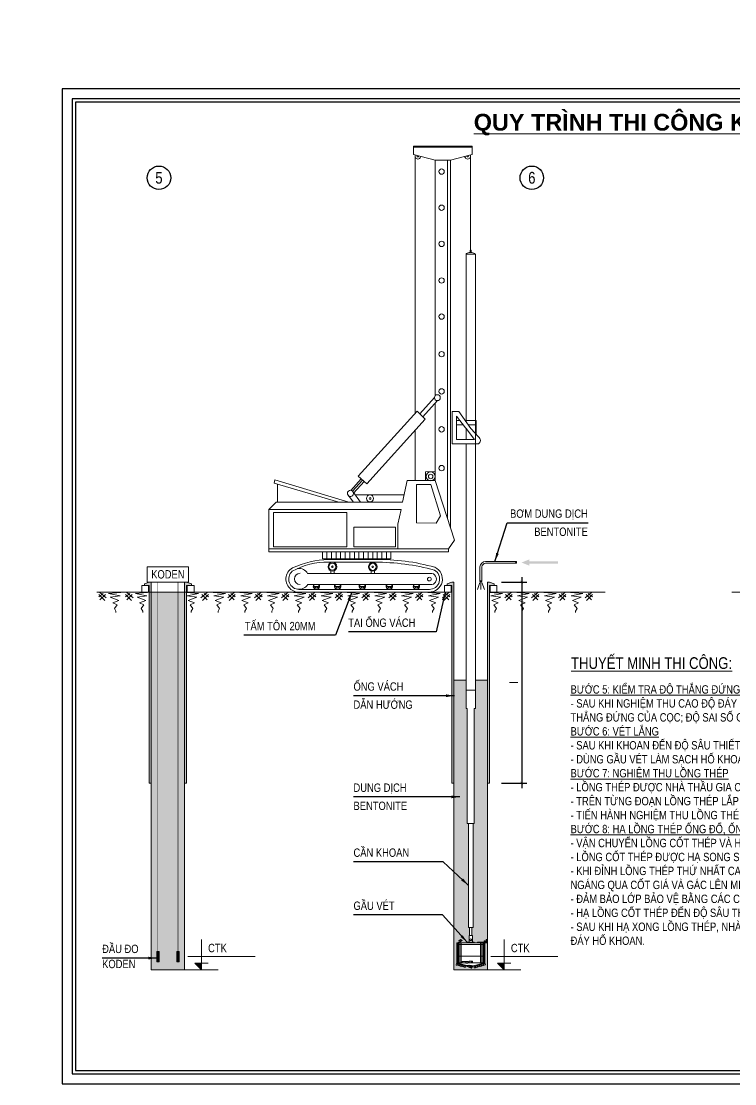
# Model space of a CAD drawing. Header units: millimetres. Extents: x -376071 to 28028791, y -269234 to 29325.
# Drawn here: x 248736 to 270018, y -148882 to -117163 of the extents above; entities that cross this region are included whole.
import ezdxf
from ezdxf.enums import TextEntityAlignment as Align

# ---------------------------------------------------------------- set-up
doc = ezdxf.new("R2010")
doc.units = ezdxf.units.MM
doc.header["$LTSCALE"] = 100
doc.set_wipeout_variables(frame=1)
doc.linetypes.add('CONTINOUS', pattern=[0])
doc.layers.add('01. TEXT TIEU DE', color=7, linetype='Continuous')
doc.layers.add('03. HATCH 01', color=8, linetype='Continuous')
for name, color, linetype, lineweight in [('02. leader', 8, 'CONTINOUS', 5), ('02. NET BAO', 7, 'CONTINOUS', 13), ('02. Net dam', 7, 'CONTINOUS', 13), ('02. Net dim', 8, 'CONTINOUS', 0), ('02. net manh', 8, 'CONTINOUS', 0), ('0_TEXT', 7, 'Continuous', 15)]:
    doc.layers.add(name, color=color, linetype=linetype, lineweight=lineweight)
doc.styles.add('Arial 0.8', font='arial_0.ttf', dxfattribs={"width": 0.8, "height": 250})
doc.styles.add('Arial 1.2', font='arial_0.ttf', dxfattribs={"width": 1.2, "height": 500})
doc.styles.add('DIM', font='vnsimli.shx', dxfattribs={"width": 0.6})
doc.dimstyles.new('1-100', dxfattribs={"dimscale": 100, "dimtxt": 2.5, "dimasz": 0.75, "dimexe": 1.5, "dimexo": 0.5, "dimgap": 1.2, "dimtad": 1, "dimtoh": 1, "dimdec": 0, "dimzin": 0, "dimdsep": 46, "dimtxsty": 'DIM', "dimblk": 'ARCHTICK', "dimcen": 0.09, "dimdle": 1.5, "dimclrd": 8, "dimclre": 8, "dimclrt": 7, "dimadec": 0, "dimazin": 0, "dimtfac": 1, "dimtdec": 0, "dimtix": 1, "dimtofl": 0, "dimtmove": 0, "dimatfit": 3, "dimfxl": 6, "dimfxlon": 1, "dimtolj": 1, "dimtzin": 0, "dimarcsym": 0})
doc.dimstyles.new('KT1', dxfattribs={"dimtxt": 250, "dimasz": 1000, "dimexe": 100, "dimexo": 100, "dimgap": 50, "dimtad": 1, "dimdec": 0, "dimzin": 2, "dimdsep": 46, "dimtxsty": 'Standard', "dimblk2": 'OBLIQUE', "dimcen": 0.09, "dimdle": 100, "dimclrt": 2, "dimadec": 0, "dimazin": 0, "dimtfac": 1, "dimtdec": 0, "dimtofl": 0, "dimtmove": 0, "dimatfit": 3, "dimfxl": 1, "dimtolj": 1, "dimtzin": 2, "dimarcsym": 0})

# ---------------------------------------------------------------- blocks, each defined once
blk = doc.blocks.new('Koden Test')
at = {"layer": '02. Net dam'}
for points in [[(170, -11025), (240, -11025), (240, -11333), (170, -11333)], [(767, -11025), (838, -11025), (838, -11333), (767, -11333)]]:
    blk.add_hatch(color=256, dxfattribs=at).paths.add_polyline_path(points)
blk.add_line((-15, 0), (1015, 0), dxfattribs=at)
for points in [[(-120, 450), (1120, 450), (1120, 0), (-120, 0)], [(767, -11025), (838, -11025), (838, -11333), (767, -11333)]]:
    blk.add_lwpolyline(points, close=True, dxfattribs=at)
at = {"layer": '02. Net dam', "const_width": 18}
for points in [[(201, 0), (201, -11099)], [(799, 0), (799, -11099)]]:
    blk.add_lwpolyline(points, dxfattribs=at)
at = {"layer": '02. Net dam', "elevation": 0}
blk.add_lwpolyline([(170, -11025), (240, -11025), (240, -11333), (170, -11333)], close=True, dxfattribs=at)
at = {"layer": '0_TEXT', "lineweight": 0, "insert": (500, 356), "char_height": 250, "width": 1063.49, "attachment_point": 2, "style": 'Arial 0.8'}
blk.add_mtext('KODEN', dxfattribs=at)
blk = doc.blocks.new('Ele. Tag')
at = {"layer": '02. Net dam', "lineweight": 0}
h = blk.add_hatch(color=256, dxfattribs=at)
h.dxf.hatch_style = 1
h.paths.add_polyline_path([(500, 200), (300, 200), (500, 0)])
for p, q in [((500, 0), (500, 900)), ((100, 400), (2100, 400)), ((0, 0), (1000, 0)), ((500, 200), (300, 200)), ((300, 200), (500, 0)), ((500, 200), (700, 200))]:
    blk.add_line(p, q, dxfattribs=at)
at = {"layer": '02. Net dam', "lineweight": 0, "style": 'Arial 0.8', "width": 0.8}
blk.add_attdef('CAODO', text='', height=250, dxfattribs=at).set_placement((700, 650), align=Align.MIDDLE_LEFT)
blk = doc.blocks.new('MC ong vach')
at = {"lineweight": 0}
h = blk.add_hatch(color=5, dxfattribs=at)
h.dxf.hatch_style = 1
h.paths.add_polyline_path([(232110, -140764), (232050, -140764), (232050, -134864), (231990, -134864), (232050, -134764), (232110, -134764)])
h.paths.add_polyline_path([(231990, -134864), (232050, -134764), (231910, -134814), (231910, -134864)])
h = blk.add_hatch(color=5, dxfattribs=at)
h.dxf.hatch_style = 1
h.paths.add_polyline_path([(233110, -140764), (233170, -140764), (233170, -134864), (233230, -134864), (233170, -134764), (233110, -134764)])
h.paths.add_polyline_path([(233230, -134864), (233170, -134764), (233310, -134814), (233310, -134864)])
at = {"lineweight": 0, "elevation": -529}
for points in [[(232030, -135064), (231830, -135064), (231830, -134864), (232030, -134864)], [(233190, -135064), (233390, -135064), (233390, -134864), (233190, -134864)]]:
    blk.add_lwpolyline(points, close=True, dxfattribs=at)
at = {"layer": '02. net manh', "lineweight": 0, "elevation": -529}
for points in [[(232050, -134864), (232050, -134864), (232050, -140764), (232110, -140764), (232110, -134764), (232050, -134764), (231910, -134814), (231910, -134864)], [(233170, -134864), (233170, -134864), (233170, -140764), (233110, -140764), (233110, -134764), (233170, -134764), (233310, -134814), (233310, -134864)]]:
    blk.add_lwpolyline(points, close=True, dxfattribs=at)
blk = doc.blocks.new('*U150')
at = {"layer": '02. net manh'}
for p, q in [((-198, 264), (-329, 166)), ((-132, 232), (-296, 75)), ((329, 296), (-37, 262)), ((-37, 262), (309, 199)), ((309, 199), (12, 158)), ((12, 158), (274, 61)), ((274, 61), (88, -8)), ((88, -8), (219, -70)), ((219, -70), (136, -180)), ((136, -180), (184, -256)), ((184, -256), (184, -297))]:
    blk.add_line(p, q, dxfattribs=at)
for points in [[(-148, 59), (-329, 232)], [(-107, 133), (-296, 297)]]:
    blk.add_lwpolyline(points, dxfattribs=at)
blk = doc.blocks.new('*U151')
at = {"color": 0, "linetype": 'ByBlock', "lineweight": -2, "transparency": 16777216}
for p in [(-7200, 0), (-6400, 0), (-5600, 0), (-4800, 0), (-4000, 0), (-3200, 0), (-2400, 0), (-1600, 0), (-800, 0), (0, 0)]:
    blk.add_blockref('*U150', p, dxfattribs=at)
blk = doc.blocks.new('_OBLIQUE')
at = {"color": 0, "linetype": 'ByBlock'}
blk.add_line((-0.5, -0.5), (0.5, 0.5), dxfattribs=at)
blk = doc.blocks.new('May khoan')
at = {"layer": '02. NET BAO'}
for p, q in [((3492, 13313), (5248, 13313)), ((3492, 13284), (3492, 13313)), ((3492, 13066), (3492, 13284)), ((4139, 12896), (3492, 13066)), ((3543, 13007), (3543, 5333)), ((4601, 12896), (5248, 13066)), ((5248, 13313), (5248, 13284)), ((5248, 13066), (5248, 13284)), ((4139, 5857), (4139, 12896)), ((4601, 12896), (4601, 1925)), ((3686, 5323), (4122, 5807)), ((4214, 5717), (3775, 5234)), ((3606, 5403), (1846, 3460)), ((3843, 5166), (3606, 5403)), ((4139, 3328), (4139, 5634)), ((2102, 3231), (3843, 5166)), ((3543, 4833), (3543, 3328)), ((-662, 3256), (1268, 2683)), ((1568, 2683), (-635, 3347)), ((1631, 3037), (1938, 3378)), ((2021, 3303), (1706, 2957)), ((1846, 3460), (2102, 3231)), ((3310, 3328), (3171, 2683)), ((4139, 3328), (3310, 3328)), ((1706, 2683), (1543, 2890)), ((1685, 3001), (1917, 2684)), ((1754, 2908), (2187, 2908)), ((2187, 2908), (3228, 2908)), ((-819, 2464), (-598, 2683)), ((-598, 2683), (3171, 2683)), ((-819, 1292), (-819, 2464)), ((-819, 1199), (4402, 1199)), ((966, 975), (1603, 975)), ((1598, 975), (2346, 975)), ((4402, 1199), (4537, 1199)), ((0, 0), (-158, 82)), ((3959, 0), (0, 0))]:
    blk.add_line(p, q, dxfattribs=at)
at = {"layer": '02. NET BAO', "const_width": 27.3}
blk.add_lwpolyline([(-561, 2690), (-561, 3226)], dxfattribs=at)
at = {"layer": '02. NET BAO'}
blk.add_lwpolyline([(4541, 1199), (4541, 1292), (-819, 1292), (-819, 1199)], dxfattribs=at)
blk.add_circle((4209, 5805), 87.9, dxfattribs=at)
for centre, radius, start, end in [((1615, 2947), 91.8, 231.8794, 218.1941), ((1083, -1999), 2976, 92.2692, 113.7157), ((2447, -5210), 6185, 74.1554, 90.9349), ((81, 389), 389, 119.9881, 232.1277), ((3970, 389), 389, 268.4291, 64.7085)]:
    blk.add_arc(centre, radius, start, end, dxfattribs=at)
at = {"layer": '02. net manh'}
for p, q in [((3492, 13284), (4390, 13284)), ((5248, 13284), (4350, 13284)), ((4139, 12896), (4601, 12896)), ((4512, 12896), (4512, 2194)), ((4144, 3600), (3859, 3588)), ((3859, 3588), (3859, 3328)), ((1676, 3015), (1975, 3345)), ((3586, 2068), (3586, 3211)), ((3586, 3211), (4017, 3211)), ((4306, 2278), (4017, 3211)), ((-819, 2464), (3124, 2464)), ((3124, 2464), (3030, 2025)), ((4176, 2062), (4306, 2278)), ((3030, 2025), (3030, 1292)), ((3586, 2068), (4176, 2062)), ((779, 1197), (779, 991)), ((779, 991), (915, 991)), ((915, 1197), (915, 991)), ((915, 991), (1052, 991)), ((1052, 1197), (1052, 991)), ((1052, 991), (1188, 991)), ((1188, 1197), (1188, 991)), ((1188, 991), (1324, 991)), ((1324, 1197), (1324, 991)), ((1324, 991), (1461, 991)), ((1461, 1197), (1461, 991)), ((1461, 991), (1597, 991)), ((1597, 1197), (1597, 991)), ((1597, 991), (1734, 991)), ((1734, 1197), (1734, 991)), ((1734, 991), (1870, 991)), ((1870, 1197), (1870, 991)), ((1870, 991), (2006, 991)), ((2006, 1197), (2006, 991)), ((2006, 991), (2143, 991)), ((2143, 1197), (2143, 991)), ((2143, 991), (2279, 991)), ((2279, 1197), (2279, 991)), ((2279, 991), (2415, 991)), ((2415, 1197), (2415, 991)), ((2415, 991), (2552, 991)), ((2552, 1197), (2552, 991)), ((2552, 991), (2688, 991)), ((2688, 1197), (2688, 991)), ((2688, 991), (2825, 991)), ((2825, 1197), (2825, 991)), ((966, 893), (1603, 893)), ((1026, 562), (1026, 640)), ((1130, 641), (1130, 562)), ((1598, 893), (2346, 893)), ((2229, 635), (2229, 563)), ((2333, 636), (2333, 563)), ((337, 554), (1603, 555)), ((1598, 556), (3998, 557)), ((73, 82), (1603, 82)), ((344, 226), (1603, 226)), ((503, 227), (503, 225)), ((528, 225), (528, 163)), ((528, 164), (675, 164)), ((675, 164), (675, 227)), ((1136, 227), (1136, 225)), ((1161, 225), (1161, 163)), ((1161, 164), (1308, 164)), ((1308, 164), (1308, 227)), ((1598, 225), (3998, 224)), ((1598, 82), (3978, 82)), ((1873, 227), (1873, 225)), ((1898, 225), (1898, 163)), ((1898, 164), (2045, 164)), ((2045, 164), (2046, 227)), ((2679, 227), (2679, 225)), ((2704, 225), (2704, 163)), ((2704, 164), (2851, 164)), ((2851, 164), (2851, 227)), ((3485, 227), (3485, 225)), ((3510, 225), (3510, 163)), ((3510, 164), (3657, 164)), ((3657, 164), (3657, 227))]:
    blk.add_line(p, q, dxfattribs=at)
at = {"layer": '02. net manh', "lineweight": 0}
blk.add_line((-635, 3347), (-662, 3256), dxfattribs=at)
at = {"layer": '02. net manh'}
for points in [[(-683, 2379), (1511, 2379), (1511, 1356), (-683, 1356)], [(1713, 1940), (2957, 1940), (2957, 1356), (1713, 1356)]]:
    blk.add_lwpolyline(points, close=True, dxfattribs=at)
for centre, radius in [((4335, 12553), 80.5), ((4335, 11475), 80.5), ((4335, 10396), 80.5), ((4335, 9302), 80.5), ((4335, 8224), 80.5), ((4335, 7103), 80.5), ((4335, 5992), 80.5), ((4335, 4859), 80.5), ((4008, 3452), 134), ((4008, 3452), 66.6), ((4335, 3701), 80.5), ((2200, 2796), 106), ((2200, 2796), 27.7), ((1077, 759), 130), ((1077, 759), 105), ((1077, 759), 22.7), ((2280, 754), 130), ((2280, 754), 105), ((2280, 754), 22.7), ((3970, 389), 56.1)]:
    blk.add_circle(centre, radius, dxfattribs=at)
for centre, radius, start, end in [((3627, 13013), 86.3, 154.0948, 356.4261), ((3627, 13013), 23, 118.6946, 31.8264), ((5113, 13013), 86.3, 183.5739, 25.9052), ((5113, 13013), 23, 148.1736, 61.3054), ((895, -1133), 2027, 88.003, 119.9767), ((75, 408), 300, 29.293, 96.6342), ((2355, -5805), 6698, 74.7102, 90.0771), ((3970, 389), 307, 268.4291, 60.3593), ((3970, 389), 307, 90.4242, 91.2293), ((81, 389), 307, 130.3387, 271.5709), ((114, 394), 167, 90, 270), ((4015, 390), 168, 264.1993, 95.8007), ((89, 385), 300, 262.4676, 328.1257), ((602, 175), 94.3, 146.8237, 33.0989), ((602, 175), 84.8, 151.3331, 30.6595), ((602, 175), 49.3, 192.6023, 347.3977), ((1235, 175), 94.3, 146.8237, 33.0989), ((1235, 175), 84.8, 151.3331, 30.6595), ((1235, 175), 49.3, 192.6023, 347.3977), ((1973, 175), 94.3, 146.8237, 33.0989), ((1973, 175), 84.8, 151.3331, 30.6595), ((1973, 175), 49.3, 192.6023, 347.3977), ((2778, 175), 94.3, 146.8237, 33.0989), ((2778, 175), 84.8, 151.3331, 30.6595), ((2778, 175), 49.3, 192.6023, 347.3977), ((3584, 175), 94.3, 146.8237, 33.0989), ((3584, 175), 84.8, 151.3331, 30.6595), ((3584, 175), 49.3, 192.6023, 347.3977)]:
    blk.add_arc(centre, radius, start, end, dxfattribs=at)
at = {"lineweight": 0}
blk.add_wipeout([(5064, 10091), (5341, 10091), (5341, -3476), (5306, -3476), (5306, -6910), (5272, -6910), (5272, -10016), (5237, -10016), (5237, -10255), (5255, -10255), (5255, -10454), (5305, -10454), (5305, -10471), (5409, -10471), (5409, -10447), (5606, -10447), (5606, -10408), (5632, -10408), (5632, -10451), (5662, -10451), (5662, -10373), (5684, -10373), (5684, -10469), (5632, -10469), (5626, -10471), (5626, -11065), (5272, -11159), (5263, -11193), (4785, -11065), (4785, -10471), (5106, -10471), (5106, -10454), (5156, -10454), (5156, -10255), (5168, -10255), (5168, -10016), (5133, -10016), (5133, -6910), (5099, -6910), (5099, -3476), (5064, -3476)], dxfattribs=at)
at = {"layer": '02. NET BAO'}
for p, q in [((5199, 10207), (5199, 13014)), ((5064, 5085), (5064, 10091)), ((5341, -3476), (5341, 10091)), ((4649, 5393), (4850, 5393)), ((4649, 5393), (4649, 4426)), ((4850, 5393), (5207, 4880)), ((5064, 4552), (5064, 4874)), ((5207, 4880), (5431, 4634)), ((4649, 4426), (5431, 4426)), ((5064, -3476), (5064, 4426)), ((4724, 1551), (4139, 3328)), ((4541, 1292), (4724, 1551)), ((5099, -3476), (5064, -3476)), ((5099, -6910), (5099, -3476)), ((5306, -6910), (5306, -3476)), ((5306, -3476), (5341, -3476)), ((5306, -6910), (5099, -6910)), ((5133, -10016), (5133, -6910)), ((5272, -10016), (5272, -6910)), ((5272, -10016), (5133, -10016)), ((5168, -10255), (5168, -10016)), ((5237, -10255), (5237, -10016)), ((5156, -10454), (5156, -10255)), ((5156, -10255), (5255, -10255)), ((5255, -10454), (5255, -10255)), ((4785, -10471), (4785, -11065)), ((4785, -10471), (5626, -10471)), ((5626, -10471), (5626, -11065)), ((4785, -11065), (5263, -11193)), ((5272, -11159), (5626, -11065))]:
    blk.add_line(p, q, dxfattribs=at)
blk.add_arc((5370, 4530), 121, 300.4453, 59.5547, dxfattribs=at)
at = {"layer": '02. net manh'}
for p, q in [((5064, 10091), (5341, 10091)), ((5160, 10138), (5072, 10113)), ((5072, 10113), (5072, 10091)), ((5072, 10091), (5207, 10091)), ((5160, 10138), (5238, 10138)), ((5327, 10091), (5192, 10091)), ((5238, 10138), (5328, 10111)), ((5328, 10111), (5328, 10091)), ((4775, 5249), (5312, 4552)), ((4775, 4552), (4775, 5249)), ((4775, 5122), (4873, 5122)), ((5039, 5122), (5364, 5122)), ((5364, 4991), (5364, 5122)), ((4775, 4991), (4974, 4991)), ((5130, 4991), (5364, 4991)), ((5364, 4991), (5364, 4708)), ((5312, 4552), (4775, 4552)), ((5341, -2931), (5064, -2931)), ((4829, -10464), (4825, -10471)), ((4844, -10412), (4853, -10424)), ((4911, -10382), (4852, -10424)), ((5106, -10454), (5106, -10471)), ((5106, -10454), (5305, -10454)), ((5255, -10454), (5305, -10454)), ((5305, -10454), (5305, -10471)), ((5409, -10473), (5409, -10447)), ((5409, -10447), (5606, -10447)), ((5606, -10408), (5632, -10408)), ((5606, -10471), (5606, -10408)), ((5632, -10408), (5632, -10469)), ((5632, -10451), (5662, -10451)), ((5662, -10451), (5662, -10373)), ((5662, -10373), (5684, -10373)), ((5684, -10373), (5684, -10469)), ((4785, -10520), (5626, -10520)), ((4797, -10471), (4797, -11065)), ((4814, -10471), (4814, -11065)), ((4839, -10471), (4839, -11065)), ((4876, -10471), (4876, -11065)), ((4918, -10471), (4918, -11065)), ((5492, -10471), (5492, -11065)), ((5534, -10471), (5534, -11065)), ((5571, -10471), (5571, -11065)), ((5596, -10471), (5596, -11065)), ((5613, -10471), (5613, -11065)), ((5684, -10469), (5632, -10469)), ((4780, -11084), (4765, -11131)), ((4780, -11084), (4816, -11093)), ((4785, -10867), (5626, -10867)), ((4785, -11065), (5057, -11065)), ((4816, -11093), (4801, -11141)), ((4840, -11100), (4825, -11147)), ((4840, -11100), (4876, -11110)), ((4948, -11030), (5116, -11030)), ((4948, -11065), (4948, -11030)), ((5128, -11030), (5128, -11030)), ((5161, -11017), (5253, -11017)), ((5161, -11065), (5161, -11017)), ((5161, -11065), (5626, -11065)), ((5253, -11017), (5253, -11065)), ((5534, -11110), (5570, -11100)), ((5570, -11100), (5583, -11148)), ((5594, -11094), (5630, -11084)), ((5594, -11094), (5606, -11141)), ((5630, -11084), (5642, -11132)), ((4765, -11131), (4800, -11143)), ((4825, -11147), (4861, -11157)), ((4876, -11110), (4861, -11157)), ((4900, -11116), (4885, -11163)), ((4885, -11163), (4920, -11174)), ((4900, -11116), (4936, -11126)), ((4936, -11126), (4921, -11173)), ((4960, -11132), (4945, -11179)), ((4945, -11179), (4980, -11189)), ((4960, -11132), (4996, -11142)), ((4996, -11142), (4980, -11189)), ((5020, -11148), (5004, -11195)), ((5004, -11195), (5040, -11205)), ((5020, -11148), (5055, -11158)), ((5055, -11158), (5040, -11205)), ((5080, -11144), (5074, -11166)), ((5080, -11144), (5172, -11133)), ((5089, -11173), (5096, -11148)), ((5112, -11184), (5120, -11154)), ((5135, -11195), (5144, -11161)), ((5136, -11137), (5269, -11173)), ((5157, -11205), (5168, -11167)), ((5172, -11133), (5272, -11159)), ((5180, -11216), (5192, -11174)), ((5203, -11227), (5215, -11180)), ((5226, -11237), (5239, -11186)), ((5295, -11174), (5331, -11164)), ((5295, -11174), (5308, -11221)), ((5308, -11221), (5344, -11212)), ((5331, -11164), (5344, -11212)), ((5355, -11158), (5391, -11148)), ((5355, -11158), (5368, -11205)), ((5368, -11205), (5403, -11196)), ((5391, -11148), (5403, -11196)), ((5414, -11142), (5450, -11132)), ((5414, -11142), (5427, -11189)), ((5427, -11189), (5463, -11180)), ((5450, -11132), (5463, -11180)), ((5474, -11126), (5510, -11116)), ((5474, -11126), (5487, -11173)), ((5487, -11173), (5523, -11164)), ((5510, -11116), (5523, -11164)), ((5534, -11110), (5547, -11157)), ((5547, -11157), (5583, -11148)), ((5606, -11141), (5642, -11132))]:
    blk.add_line(p, q, dxfattribs=at)
blk.add_lwpolyline([(5182, 10207), (5216, 10207), (5216, 10138), (5182, 10138)], close=True, dxfattribs=at)
at = {"layer": '02. net manh', "flags": 128}
for points in [[(4829, -10464), (4915, -10425), (4911, -10382)], [(4842, -10471), (4948, -10400), (4899, -10373), (4844, -10412)]]:
    blk.add_lwpolyline(points, dxfattribs=at)
at = {"layer": '02. net manh'}
for centre, radius in [((5203, -10377), 27.6), ((5140, -11048), 12.5), ((5230, -11041), 12.5)]:
    blk.add_circle(centre, radius, dxfattribs=at)
for centre, radius, start, end in [((5087, -11062), 30.4, 162.2482, 217.6914), ((5076, -11063), 20.5, 111.4723, 152.1928), ((5060, -10751), 329, 270.4179, 287.963), ((5024, -10712), 335, 277.579, 294.2392)]:
    blk.add_arc(centre, radius, start, end, dxfattribs=at)
blk = doc.blocks.new('Tagnumber')
blk.add_wipeout([(0, 25), (1.4, 25), (2.1, 24.9), (2.6, 24.9), (3.4, 24.8), (4.1, 24.7), (4.7, 24.6), (5.3, 24.4), (5.7, 24.4), (6.3, 24.2), (6.9, 24), (7.7, 23.8), (8.5, 23.5), (9, 23.3), (9.9, 22.9), (10.7, 22.6), (11.5, 22.2), (12, 21.9), (12.6, 21.6), (13.1, 21.3), (13.5, 21), (13.9, 20.8), (14.4, 20.4), (14.9, 20.1), (15.4, 19.7), (15.9, 19.3), (16.6, 18.7), (17.3, 18.1), (17.9, 17.5), (18.4, 17), (18.9, 16.3), (19.5, 15.7), (19.8, 15.3), (20.1, 14.9), (20.3, 14.6), (20.8, 13.8), (21.1, 13.3), (21.4, 12.9), (21.9, 12.1), (22.1, 11.8), (22.5, 10.9), (22.8, 10.2), (23, 9.8), (23.3, 9.1), (23.5, 8.5), (23.7, 7.9), (23.9, 7.5), (24, 6.9), (24.2, 6.1), (24.4, 5.6), (24.5, 4.9), (24.6, 4.3), (24.7, 3.6), (24.8, 2.9), (24.9, 2.2), (24.9, 1.7), (25, 1), (25, 0.4), (25, -0.4), (25, -1.1), (24.9, -2), (24.9, -2.6), (24.8, -3.4), (24.6, -4.2), (24.5, -5.1), (24.3, -6.1), (24.1, -6.8), (23.8, -7.6), (23.5, -8.4), (23.1, -9.5), (22.8, -10.2), (22.5, -10.9), (22.1, -11.7), (21.8, -12.2), (21.4, -13), (21.1, -13.5), (20.6, -14.2), (20.2, -14.7), (19.8, -15.2), (19.4, -15.8), (18.9, -16.3), (18.5, -16.8), (17.9, -17.5), (17.4, -18), (16.8, -18.6), (16.3, -19), (15.5, -19.7), (14.9, -20.1), (14.3, -20.5), (13.6, -21), (13, -21.3), (12.1, -21.9), (11.6, -22.2), (11, -22.5), (10.5, -22.7), (10, -22.9), (9, -23.3), (8.3, -23.6), (7.6, -23.8), (7, -24), (6.4, -24.2), (5.3, -24.4), (4.3, -24.6), (3.3, -24.8), (2.6, -24.9), (1.8, -24.9), (1, -25), (0.3, -25), (-0.7, -25), (-1.6, -24.9), (-2.5, -24.9), (-3.6, -24.7), (-4.6, -24.6), (-5.6, -24.4), (-6.4, -24.2), (-7.5, -23.8), (-8.3, -23.6), (-9.1, -23.3), (-9.9, -23), (-10.5, -22.7), (-11.2, -22.4), (-11.9, -22), (-12.6, -21.6), (-13.4, -21.1), (-14, -20.7), (-14.7, -20.2), (-15.3, -19.8), (-15.8, -19.4), (-16.5, -18.8), (-17, -18.3), (-17.6, -17.8), (-18, -17.3), (-18.4, -16.9), (-19, -16.2), (-19.6, -15.5), (-20.2, -14.7), (-20.7, -13.9), (-21.2, -13.2), (-21.7, -12.3), (-22.1, -11.7), (-22.5, -10.8), (-22.8, -10.3), (-23.1, -9.5), (-23.5, -8.6), (-23.8, -7.6), (-24, -6.9), (-24.4, -5.6), (-24.5, -4.8), (-24.6, -4.3), (-24.8, -3.3), (-24.8, -2.8), (-24.9, -2.2), (-24.9, -1.7), (-25, -1.1), (-25, 0), (-25, 0.8), (-25, 1.5), (-24.9, 2.3), (-24.8, 3.1), (-24.7, 3.9), (-24.5, 4.7), (-24.3, 5.8), (-24.1, 6.8), (-23.7, 7.9), (-23.4, 8.7), (-23.1, 9.6), (-22.8, 10.2), (-22.5, 10.9), (-22.3, 11.3), (-21.9, 12), (-21.7, 12.5), (-21.2, 13.2), (-20.7, 14.1), (-20.2, 14.7), (-19.7, 15.4), (-19.1, 16.2), (-18.7, 16.6), (-18.2, 17.2), (-17.9, 17.5), (-17.5, 17.9), (-17.1, 18.2), (-16.7, 18.6), (-15.7, 19.4), (-15.1, 20), (-14.5, 20.4), (-13.9, 20.8), (-13.3, 21.2), (-12.5, 21.7), (-11.6, 22.1), (-10.7, 22.6), (-9.8, 23), (-8.7, 23.4), (-7.6, 23.8), (-6.1, 24.2), (-4.8, 24.5), (-3.9, 24.7), (-2.9, 24.8), (-1.3, 25), (-0.6, 25)])
blk.add_circle((0, 0), 25)
blk = doc.blocks.new('Tag number')
blk.add_blockref('Tagnumber', (0, 0))
at = {"style": 'Arial 0.8', "width": 0.8}
blk.add_attdef('TAGNUMBER', text='', height=25, dxfattribs=at).set_placement((0, 0), align=Align.MIDDLE_CENTER)
blk = doc.blocks.new('ben. pipe')
at = {"layer": '02. Net dam', "linetype": 'Continuous'}
for p, q in [((1078, 393), (170, 393)), ((1078, 337, 529), (170, 337))]:
    blk.add_line(p, q, dxfattribs=at)
at = {"layer": '02. Net dam'}
for p, q in [((0, 232), (0, -198)), ((56, -198), (56, 229))]:
    blk.add_line(p, q, dxfattribs=at)
for radius in [170, 114]:
    blk.add_arc((170, 222), radius, 90.143, 176.7255, dxfattribs=at)
at = {"layer": '02. net manh'}
for p, q in [((-3, -237), (-71, -443)), ((29, -240), (29, -443)), ((58, -237), (133, -447))]:
    blk.add_line(p, q, dxfattribs=at)
blk.add_ellipse((28, -198, 529), major_axis=(-28, 0), ratio=0.541997, dxfattribs=at)
blk.add_open_spline([(1078, 365, 529), (1085, 369, 529), (1100, 377, 529), (1078, 401, 529), (1057, 377, 529), (1078, 365, 529), (1100, 353, 529), (1085, 337, 529), (1078, 337, 529)], degree=3, dxfattribs=at)
blk = doc.blocks.new('_ArchTick')
at = {"color": 0, "linetype": 'ByBlock', "const_width": 0.15}
blk.add_lwpolyline([(-0.5, -0.5), (0.5, 0.5)], dxfattribs=at)
blk = doc.blocks.new('*D156')
at = {"layer": '02. Net dim', "color": 8, "lineweight": -2, "transparency": 16777216}
for p, q in [((263665, -133754), (263665, -140054)), ((263065, -133904), (263815, -133904)), ((263065, -139904), (263815, -139904))]:
    blk.add_line(p, q, dxfattribs=at)
at = {"layer": 'Defpoints', "color": 0, "lineweight": 0, "transparency": 16777216}
for p in [(262777, -133904), (262777, -139904), (263665, -139904)]:
    blk.add_point(p, dxfattribs=at)
at = {"layer": '02. Net dim', "color": 8, "lineweight": -2, "transparency": 16777216, "xscale": 75, "yscale": 75, "zscale": 75}
for p, rotation in [((263665, -133904), 90), ((263665, -139904), 270)]:
    blk.add_blockref('_ArchTick', p, dxfattribs=dict(at, rotation=rotation))
at = {"layer": '02. Net dim', "color": 7, "lineweight": 0, "transparency": 16777216, "insert": (263420, -136904), "char_height": 250, "attachment_point": 5, "rotation": 90, "style": 'DIM'}
blk.add_mtext('\\A1;l', dxfattribs=at)
blk = doc.blocks.new('*U154')
at = {"layer": '02. net manh'}
for p, q in [((-198, 264), (-329, 166)), ((-132, 232), (-296, 75)), ((329, 296), (-37, 262)), ((-37, 262), (309, 199)), ((309, 199), (12, 158)), ((12, 158), (274, 61)), ((274, 61), (88, -8)), ((88, -8), (219, -70)), ((219, -70), (136, -180)), ((136, -180), (184, -256)), ((184, -256), (184, -297))]:
    blk.add_line(p, q, dxfattribs=at)
for points in [[(-148, 59), (-329, 232)], [(-107, 133), (-296, 297)]]:
    blk.add_lwpolyline(points, dxfattribs=at)
blk = doc.blocks.new('*U155')
at = {"color": 0, "linetype": 'ByBlock', "lineweight": -2, "transparency": 16777216}
for p in [(-2400, 0), (-1600, 0), (-800, 0), (0, 0)]:
    blk.add_blockref('*U154', p, dxfattribs=at)
blk = doc.blocks.new('Khung A3 COR3')
at = {"ltscale": 2000}
for points in [[(420, 0), (420, 297), (0, 297), (0, 0)], [(417, 3), (417, 294), (3, 294), (3, 3)], [(365, 4), (365, 293), (4, 293), (4, 4)]]:
    blk.add_lwpolyline(points, close=True, dxfattribs=at)
at = {"style": 'Arial 0.8', "width": 0.8}
blk.add_attdef('TENBANVE_001', (387.9, 33.5), '', height=2.5, dxfattribs=at)
blk.add_attdef('SOHIEU', text='', height=2.5, dxfattribs=at).set_placement((391, 7.25), align=Align.MIDDLE_CENTER)
blk = doc.blocks.new('*U221')
at = {"layer": '02. net manh'}
for p, q in [((-198, 264), (-329, 166)), ((-132, 232), (-296, 75)), ((329, 296), (-37, 262)), ((-37, 262), (309, 199)), ((309, 199), (12, 158)), ((12, 158), (274, 61)), ((274, 61), (88, -8)), ((88, -8), (219, -70)), ((219, -70), (136, -180)), ((136, -180), (184, -256)), ((184, -256), (184, -297))]:
    blk.add_line(p, q, dxfattribs=at)
for points in [[(-148, 59), (-329, 232)], [(-107, 133), (-296, 297)]]:
    blk.add_lwpolyline(points, dxfattribs=at)
blk = doc.blocks.new('*U222')
at = {"color": 0, "linetype": 'ByBlock', "lineweight": -2, "transparency": 16777216}
for p in [(-800, 0), (0, 0)]:
    blk.add_blockref('*U221', p, dxfattribs=at)

msp = doc.modelspace()

# ---------------------------------------------------------------- hatches: boundary and pattern name
at = {"layer": '02. net manh'}
msp.add_hatch(color=7, dxfattribs=at).paths.add_polyline_path([(263889.1, -133287.2), (263889.1, -133228.5), (263655.7, -133321.7), (263889.1, -133415), (263889.1, -133356.3), (264748.3, -133356.3), (264748.3, -133287.2)])
at = {"layer": '03. HATCH 01'}
h = msp.add_hatch(dxfattribs=at)
h.set_pattern_fill('MUDST', color=8, scale=10, style=0)
h.set_pattern_definition([(0, (9720.07, 923.09), (127, 63.5), [63.5, -63.5, 0, -63.5, 0, -63.5])])
h.paths.add_polyline_path([(252609, -145479.2), (253609, -145479.2), (253609, -134204.4), (252609, -134204.4)])
h = msp.add_hatch(dxfattribs=at)
h.set_pattern_fill('MUDST', color=8, scale=10, style=0)
h.set_pattern_definition([(0, (18752.12, 923.09), (127, 63.5), [63.5, -63.5, 0, -63.5, 0, -63.5])])
h.paths.add_polyline_path([(261641.1, -145479.2), (262641.1, -145479.2), (262641.1, -136837.4), (261641.1, -136837.4)])

# ---------------------------------------------------------------- linework, layer by layer
at = {"layer": '02. Net dam'}
for p, q in [((250988, -134204.4, -528.7), (261581.1, -134204.4, -528.7)), ((262701.1, -134204.4, -528.7), (266154.9, -134204.4, -528.7)), ((269930.3, -134204.4, -528.7), (282053.4, -134204.3, -528.7)), ((252609, -145479.2, -528.7), (252609, -139677.7, -528.7)), ((261641.1, -145479.2, -528.7), (261641.1, -139677.7, -528.7)), ((262641.1, -145479.2, -528.7), (262641.1, -139677.7, -528.7)), ((252609, -145479.2, -528.7), (253609, -145479.2, -528.7)), ((261641.1, -145479.2, -528.7), (262641.1, -145479.2, -528.7))]:
    msp.add_line(p, q, dxfattribs=at)
at = {"layer": '02. Net dam', "lineweight": 0, "elevation": -528.7}
for points in [[(252609, -145479.2), (253609, -145479.2), (253609, -134204.4), (252609, -134204.4)], [(261641.1, -145479.2), (262641.1, -145479.2), (262641.1, -136837.4), (261641.1, -136837.4)]]:
    msp.add_lwpolyline(points, close=True, dxfattribs=at)
at = {"layer": '02. Net dam', "lineweight": 0, "const_width": 20, "elevation": -528.7}
msp.add_lwpolyline([(256939.5, -134204.4), (260898.4, -134204.4)], dxfattribs=at)
at = {"layer": '02. net manh', "color": 8}
msp.add_line((262211.2, -141853.9, -528.7), (262211.2, -141727.4, -528.7), dxfattribs=at)

# ---------------------------------------------------------------- block references
at = {"lineweight": 0}
for name, p in [('MC ong vach', (20499.5, 859.7)), ('MC ong vach', (29531.5, 859.7)), ('*U222', (252176.9, -134513, -1057.4))]:
    msp.add_blockref(name, p, dxfattribs=at)
at = {"lineweight": 0, "xscale": -1}
for name, p in [('*U151', (253989.8, -134513, -1057.4)), ('*U155', (263050.3, -134513, -1057.4))]:
    msp.add_blockref(name, p, dxfattribs=at)
at = {"layer": '02. Net dam', "lineweight": 0}
for name, p in [('Koden Test', (252609, -133904.4, -528.7)), ('ben. pipe', (262417.9, -133681.5, -528.7))]:
    msp.add_blockref(name, p, dxfattribs=at)
for p in [(253609, -145479.2, -528.7), (262641.1, -145479.2, -528.7)]:
    msp.add_blockref('Ele. Tag', p, dxfattribs=at).add_auto_attribs({'CAODO': 'CTK'})

# ---------------------------------------------------------------- texts
at = {"lineweight": 0, "char_height": 250, "style": 'Arial 0.8'}
for s, insert, attachment_point in [('BƠM DUNG DỊCH', (265635.9, -131736, -1057.4), 3), ('BENTONITE', (265635.9, -132276.8, -1057.4), 3), ('TẤM TÔN 20MM', (255403.4, -135094, -528.7), 1), ('TAI ỐNG VÁCH', (258489.5, -134993, -1057.4), 1), ('ỐNG VÁCH', (258646.2, -136898.4, -1057.4), 1), ('DẪN HƯỚNG', (258646.2, -137439.1, -1057.4), 1), ('DUNG DỊCH', (258646.2, -139918.3, -1057.4), 1), ('BENTONITE', (258646.2, -140459, -1057.4), 1), ('CẦN KHOAN', (258646.2, -141857.5, -1057.4), 1), ('GẦU VÉT', (258646.2, -143442, -1057.4), 1), ('ĐẦU ĐO', (251148.7, -144730.3, -1586.1), 1), ('KODEN', (251148.7, -145180, -1586.1), 1)]:
    msp.add_mtext(s, dxfattribs=dict(at, insert=insert, attachment_point=attachment_point))
at = {"lineweight": 0, "attachment_point": 1, "style": 'Arial 0.8'}
for s, insert, char_height, width in [('{\\LTHUYẾT MINH THI CÔNG:}', (265135.9, -136148.8), 350, 7060.366), ('{\\LBƯỚC 5: KIỂM TRA ĐỘ THẮNG ĐỨNG HỐ ĐÀO (PP KIỂM TRA KODEN)\\P}- SAU KHI NGHIỆM THU CAO ĐỘ ĐÁY CỌC THIẾT KẾ YÊU CẦU THÌ TIẾN HÀNH SỬ DỤNG MÁY KODEN ĐỂ KIỂM TRA ĐỘ THẲNG ĐỨNG CỦA CỌC; ĐỘ SAI SỐ CHO PHÉP LÀ <=1.67%\\P{\\LBƯỚC 6: VÉT LẮNG\\P}- SAU KHI KHOAN ĐẾN ĐỘ SÂU THIẾT KẾ, CHỜ LẮNG TRONG 30 PHÚT ĐẾN 60 PHÚT\\P- DÙNG GẦU VÉT LÀM SẠCH HỐ KHOAN, KIỂM TRA LẠI ĐỘ SÂU BẰNG QUẢ RỌI VÀ THƯỚC\\P{\\LBƯỚC 7: NGHIỆM THU LỒNG THÉP\\P}- LỒNG THÉP ĐƯỢC NHÀ THẦU GIA CÔNG TẠI CÔNG TRƯỜNG THÀNH TỪNG ĐOẠN\\P- TRÊN TỪNG ĐOẠN LỒNG THÉP LẮP ĐẶT KÈM THEO ỐNG SIÊU ÂN, ỐNG KHAON LÕI\\P- TIẾN HÀNH NGHIỆM THU LỒNG THÉP. NẾU ĐẠT YÊU CẦU THÌ TIẾN HÀNH CÔNG ĐOẠN TIẾP THEO\\P{\\LBƯỚC 8: HẠ LỒNG THÉP ỐNG ĐỔ, ỐNG THỔI\\P}- VẬN CHUYỂN LỒNG CỐT THÉP VÀ HẠ LỒNG THÉP VÀO LỖ KHOAN BẰNG CẦN CẨU\\P- LỒNG CỐT THÉP ĐƯỢC HẠ SONG SONG VỚI ĐƯỜNG TRỤC CỦA CỌC KHOAN\\P- KHI ĐỈNH LỒNG THÉP THỨ NHẤT CAO HƠN ĐỈNH ỐNG VÁCH KHOẢNG 1,2 M THÌ DỪNG LẠI  DÙNG THANH THÉP NGÁNG QUA CỐT GIÁ VÀ GÁC LÊN MIỆNG ỐNG VÁCH, TIẾN HÀNH NỐI LỒNG THÉP THỨ HAI VÀO LỒNG THỨ NHẤT\\P- ĐẢM BẢO LỚP BẢO VỆ BẰNG CÁC CON KÊ BÊ TÔNG CHẠY DỌC LỒNG THÉP\\P- HẠ LỒNG CỐT THÉP ĐẾN ĐỘ SÂU THIẾT KẾ, CỐ ĐỊNH LỒNG CỐT THÉP VÀO ỐNG VÁCH BẰNG RÂU TREO LỒNG.\\P- SAU KHI HẠ XONG LỒNG THÉP, NHÀ THẦU HẠ ỐNG ĐỔ, BƠM HÚT ĐÁY (ỐNG THỔI) ĐỂ LÀM SẠCH\\PĐÁY HỐ KHOAN.', (265120.3, -136985.3, -528.7), 250, 15923.478)]:
    msp.add_mtext(s, dxfattribs=dict(at, insert=insert, char_height=char_height, width=width))
at = {"layer": '01. TEXT TIEU DE', "insert": (-105251.1, -119277.8), "char_height": 2100, "width": 28132992.012, "attachment_point": 4, "style": 'Arial 0.8', "bg_fill": 2}
msp.add_mtext('\\A1;{\\LGHI CHÚ }:', dxfattribs=at)

# ---------------------------------------------------------------- dimensions: what is measured, and where the dimension line sits
at = {"layer": '02. Net dim', "lineweight": 0}
dim = msp.add_aligned_dim(p1=(262776.8, -133904.4, -528.7), p2=(262776.8, -139904.4, -528.7), distance=888.1, text='l', dimstyle='1-100', dxfattribs=at)
dim.commit()
dim.dimension.update_dxf_attribs({"geometry": '*D156', "text_midpoint": (263420, -136904.4, -528.7)})

# ---------------------------------------------------------------- leaders
at = {"layer": '02. leader'}
for points in [[(262865.6, -133288.7, -528.7), (263231.1, -132136.2, -528.7), (265645.6, -132136.2, -528.7)], [(252773.4, -145130.4, -1057.4), (251676.5, -145130.4, -1057.4), (251152.1, -145130.4, -1057.4)]]:
    msp.add_leader(points, dimstyle='KT1', override={"dimasz": 250, "dimfxl": 0.18, "dimarcsym": 1}, dxfattribs=at)

# ---------------------------------------------------------------- next in the draw order: texts
at = {"layer": '01. TEXT TIEU DE', "insert": (-368039.7, -119277.8), "char_height": 2100, "width": 28132992.012, "attachment_point": 4, "style": 'Arial 0.8', "bg_fill": 2}
msp.add_mtext('\\A1;{\\LGHI CHÚ }:', dxfattribs=at)

# ---------------------------------------------------------------- next in the draw order: block references
at = {"xscale": 14, "yscale": 14, "zscale": 14}
for p, values in [((252843.3, -121836.1, -881.1), {'TAGNUMBER': '5'}), ((263965.4, -121836.1, -881.1), {'TAGNUMBER': '6'})]:
    msp.add_blockref('Tag number', p, dxfattribs=at).add_auto_attribs(values)

# ---------------------------------------------------------------- next in the draw order: texts
at = {"layer": '01. TEXT TIEU DE', "lineweight": 0, "insert": (268305.7, -119927.3), "char_height": 500, "width": 22967.219, "attachment_point": 2, "style": 'Arial 1.2'}
msp.add_mtext('{\\fArial|b1|i0|c0|p34;\\LQUY TRÌNH THI CÔNG KHOAN NHỒI}', dxfattribs=at)

# ---------------------------------------------------------------- next in the draw order: block references
at = {"xscale": 100, "yscale": 100, "zscale": 100}
msp.add_blockref('Khung A3 COR3', (249958.2, -148881.7, -881.1), dxfattribs=at)

# ---------------------------------------------------------------- next in the draw order: block references
at = {"lineweight": 0}
msp.add_blockref('May khoan', (256939.5, -134204.4, -528.7), dxfattribs=at)

# ---------------------------------------------------------------- next in the draw order: leaders
at = {"layer": '02. leader'}
for points in [[(258597.7, -134204.4, -528.7), (258108.1, -135494.6, -528.7), (255372.1, -135494.6, -528.7)], [(261380.8, -134204.4, -528.7), (261108.6, -135393.1, -528.7), (258492.9, -135393.1, -528.7)], [(261657.6, -137298.5, -528.7), (260720.4, -137298.5, -528.7), (258649.6, -137298.5, -528.7)], [(261817.3, -140318.4, -528.7), (260720.4, -140318.4, -528.7), (258649.6, -140318.4, -528.7)], [(262070.9, -142952.4, -528.7), (261319.5, -142257.6, -528.7), (258649.6, -142257.6, -528.7)], [(262037.7, -144658, -528.7), (261299, -143842.1, -528.7), (258649.6, -143842.1, -528.7)]]:
    msp.add_leader(points, dimstyle='KT1', override={"dimasz": 250, "dimfxl": 0.18, "dimarcsym": 1}, dxfattribs=at)

doc.saveas('drawing.dxf')
